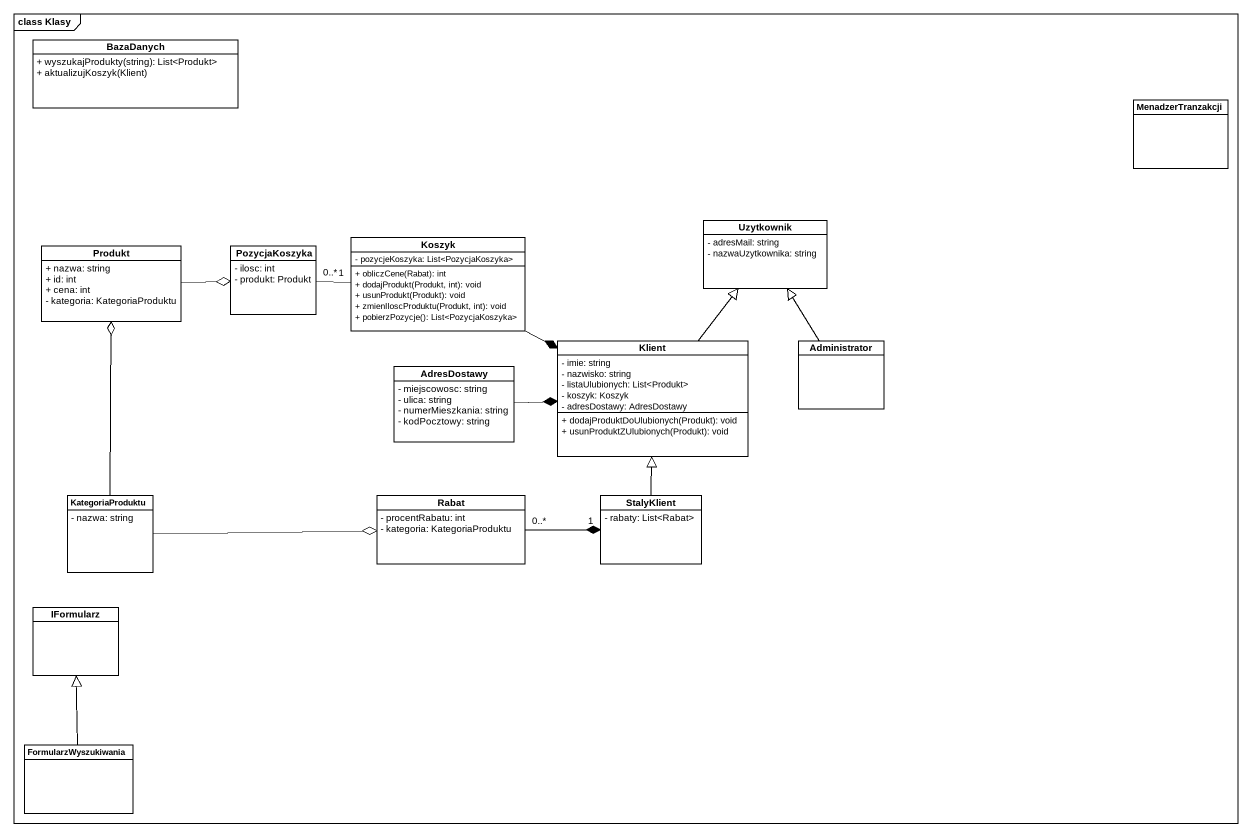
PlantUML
@startuml
mainframe class Klasy
hide circle
hide empty members
skinparam classAttributeIconSize 0
class BazaDanych {
  + wyszukajProdukty(string): List<Produkt>
  + aktualizujKoszyk(Klient)
}
class MenadzerTranzakcji
class Uzytkownik {
  - adresMail: string
  - nazwaUzytkownika: string
}
class Produkt {
  + nazwa: string
  + id: int
  + cena: int
  - kategoria: KategoriaProduktu
}
class PozycjaKoszyka {
  - ilosc: int
  - produkt: Produkt
}
class Koszyk {
  - pozycjeKoszyka: List<PozycjaKoszyka>
  + obliczCene(Rabat): int
  + dodajProdukt(Produkt, int): void
  + usunProdukt(Produkt): void
  + zmienIloscProduktu(Produkt, int): void
  + pobierzPozycje(): List<PozycjaKoszyka>
}
class Klient {
  - imie: string
  - nazwisko: string
  - listaUlubionych: List<Produkt>
  - koszyk: Koszyk
  - adresDostawy: AdresDostawy
  + dodajProduktDoUlubionych(Produkt): void
  + usunProduktZUlubionych(Produkt): void
}
class Administrator
class AdresDostawy {
  - miejscowosc: string
  - ulica: string
  - numerMieszkania: string
  - kodPocztowy: string
}
class KategoriaProduktu {
  - nazwa: string
}
class Rabat {
  - procentRabatu: int
  - kategoria: KategoriaProduktu
}
class StalyKlient {
  - rabaty: List<Rabat>
}
class IFormularz
class FormularzWyszukiwania
Produkt -right-o PozycjaKoszyka
PozycjaKoszyka "0..*" -right- "1" Koszyk
Koszyk -right-* Klient
Klient -up-|> Uzytkownik
Administrator -up-|> Uzytkownik
AdresDostawy -right-* Klient
KategoriaProduktu -up-o Produkt
KategoriaProduktu -right-o Rabat
Rabat "0..*" -right-* "1" StalyKlient
StalyKlient -up-|> Klient
FormularzWyszukiwania -up-|> IFormularz
@enduml
